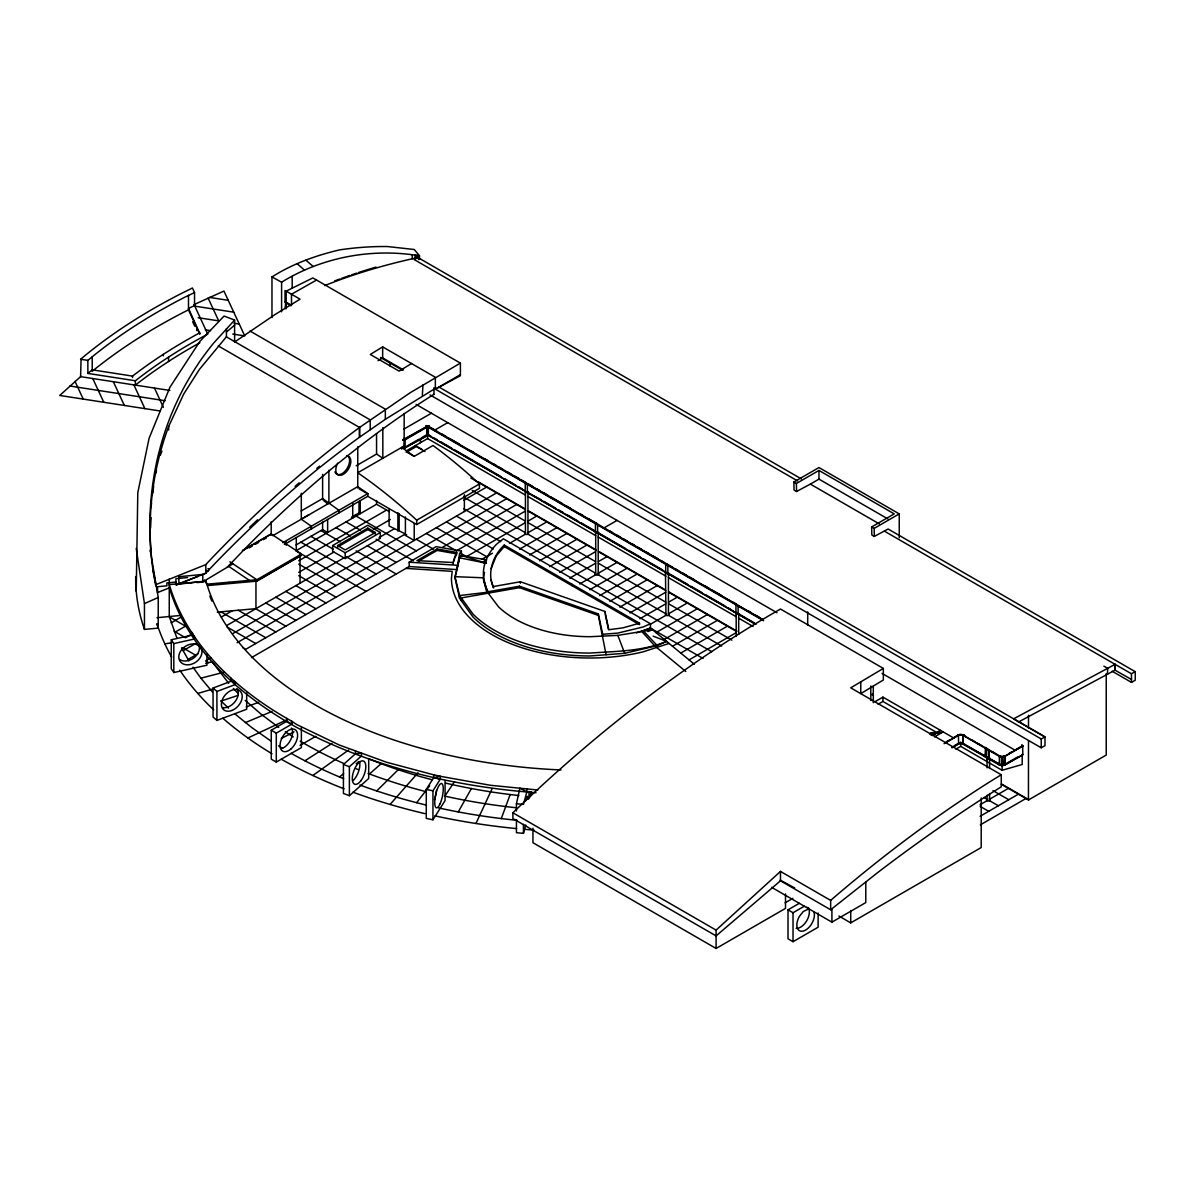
<?xml version="1.0" encoding="UTF-8"?>
<svg xmlns="http://www.w3.org/2000/svg" width="1195" height="1195" viewBox="0 0 1195 1195"><rect width="100%" height="100%" fill="white"/><g stroke="black" fill="none" stroke-linecap="round" stroke-linejoin="round"><path stroke-width="1.5" d="M411.513 363.534L399.145 371.122L370.301 354.467L382.654 346.879L435.353 377.291L435.353 389.152L460.389 375.708L460.389 363.101L410.318 392.647L359.531 427.466L359.531 437.221A827.463 477.746 -60 0 0 209.379 569.343L207.601 571.12L206.496 570.403L207.751 571.105M271.967 317.631L271.967 276.941L281.602 282.199C321.395 257.642 369.778 248.321 415.935 255.252L415.935 258.015L417.936 257.537L801.412 478.941M807.701 624.91L807.715 611.915M986.726 748.847L986.607 757.705A1.778 1.031 0 0 0 987.055 758.691L987.428 758.855A1.778 1.031 0 0 0 988.773 758.944L989.072 750.191L989.072 758.885M1001.216 784.249L1028.447 799.963L1028.492 741.019M1028.492 728.128L1028.507 715.237M1106.226 673.487L1106.226 755.061L1028.447 799.963M1022.218 754.329L1022.188 764.486L1002.127 770.282L988.325 762.32M149.868 532.298L150.122 523.993M435.353 389.152L460.389 374.692M136.23 591.226L137.798 492.669L149.106 438.251L169.899 387.285L199.744 341.546L224.048 316.063L234.593 320.066L234.593 341.725M285.127 308.429L285.739 302.305M390.093 366.028L390.182 363.086M433.919 394.484L434.099 387.613L435.353 388.345L385.328 419.311L359.531 437.221L359.531 427.481A865.867 499.913 -60 0 0 209.454 560.664L205.794 564.623L155.843 584.639L152.572 567.281C146.432 519.885 151.929 471.188 168.689 426.391L183.791 393.887L199.46 369.345L226.423 336.796L226.438 328.625M1107.481 674.219L1107.66 668.319L1103.896 666.153M430.066 394.947L1041.233 747.801L1044.998 745.635L1044.998 736.942L1013.629 718.837L1115.174 664.286L1115.01 670.171L1131.486 679.492M285.978 308.922L286.158 303.022L286.158 308.325M415.038 258.18L415.128 255.147M150.555 528.13L151.063 517.554M150.286 518.018L150.122 524.187M242.66 550.522L271.28 534.001L301.379 554.032L256.865 579.739L256.791 581.129L207.631 585.565L204.539 580.232L202.448 582.084L196.876 582.592M229.903 561.784L256.865 579.739L256.791 581.129L255.237 580.232L257.209 580.65M271.28 534.001L271.19 535.166L271.19 521.886M217.296 612.139L255.954 608.658L255.954 580.172L256.791 581.129L301.304 555.436L301.379 554.032M151.078 506.59L151.541 503.095M963.753 734.626L962.707 735.747L963.842 734.671M1000.155 755.628L999.11 756.764L1000.245 755.673M153.632 486.29L152.751 493.386M647.824 631.602L652.47 629.75L617.815 635.381L590.509 636.681A106.445 61.453 0 0 1 498.464 606.776L487.5 592.257L483.392 577.797L484.528 572.345M409.183 566.535L456.938 569.597L459.582 553.643L461.389 551.119L436.1 546.653L409.183 562.188L409.183 566.535L251.503 657.608M653.142 636.128L666.601 641.386L657.235 645.539L624.716 653.321L589.822 655.965A134.826 77.839 0 0 1 473.056 617.053L459.582 598.277L454.996 578.126L459.582 557.811L461.389 555.466L461.389 551.119M516.434 803.742L519.9 788.207L526.89 791.807L523.44 804.369L516.434 803.742L516.434 810.972M530.401 796.692L531.207 791.777M516.434 820.024L516.434 832.706L523.44 833.348L525.755 824.923M529.863 796.632L531.207 791.777M155.768 473.235L156.545 470.501M426.227 425.569C426.271 426.734 427.646 428.198 428.975 425.569M957.658 734.626L958.704 735.747L957.568 734.671M1004.084 755.628L1005.129 756.764L1003.994 755.673M403.238 439.7C404.373 440.029 404.612 437.908 403.029 440.163M404.881 439.924L403.865 438.475L404.881 439.924L427.078 427.078L426.152 425.614M501.288 818.575L510.145 794.526M168.674 426.436L168.674 429.991M160.294 455.28L161.922 451.232M491.145 568.596L496.209 556.034L504.215 546.548L504.215 545.099L639.489 623.207L639.489 624.656L504.215 546.548M475.954 823.474L492.116 788.655M456.714 552.434L456.52 552.837A138.142 79.751 0 0 0 453.054 562.516L416.921 560.634L437.101 548.968L456.714 552.434L456.52 554.286A138.142 79.751 0 0 0 454.981 557.886M458.253 811.913L471.413 788.536M429.05 425.614L428.064 427.063L763.59 620.758M483.243 562.8L485.2 559.663L486.425 563.248L461.389 555.466L459.582 557.99M445.078 780.619L445.078 800.545L432.948 819.785L426.271 818.396L426.271 789.417L433.665 777.706L433.665 774.808L386.478 762.231L339.38 745.053L296.584 724.484L291.804 721.257L291.804 724.155L276.284 733.118L271.265 730.22L271.265 759.183L276.284 762.081L301.379 747.592L301.379 727.68M432.948 819.785L432.948 790.821L440.283 779.185L440.283 776.287L433.665 774.808M428.348 425.764L428.348 427.138M444.869 796.139L454.533 781.605M403.94 438.759L402.909 439.805L404.254 440.283M403.342 440.238L404.044 438.714M596.947 532.014L595.23 531.745A1.778 1.031 0 0 0 597.41 533L598.202 532.731A1.778 1.031 0 0 0 598.65 532.268M649.99 624.507L665.944 615.291L665.481 572.3A1.778 1.031 0 0 0 667.646 573.555L668.438 573.286A1.778 1.031 0 0 0 668.722 573.077M416.637 802.696L429.632 785.847M504.215 545.099C492.803 555.645 486.679 573.361 493.595 587.94L491.07 580.053M390.078 804.444L417.996 772.821M208.274 568.626L209.379 569.343L205.794 573.212L202.791 574.496M234.593 320.066L213.696 343.01A453.816 305.935 -10.2 0 0 199.565 361.756L195.233 368.374A459.119 317.975 -12.8 0 0 183.358 388.599L179.773 395.664A463.974 329.372 -15.5 0 0 170.228 417.174L167.434 424.584A467.633 339.485 -18.3 0 0 160.294 447.169L158.308 454.802A468.395 346.983 -21.2 0 0 152.482 485.977L151.541 493.953A465.841 351.42 -24.4 0 0 149.972 517.808L149.868 525.68A459.313 352.137 -27.6 0 0 151.526 557.632L158.218 597.5L158.218 628.107L144.446 629.406A454.145 262.198 0 0 1 135.677 576.558M227.095 567.386L244.228 549.521A851.348 491.518 -60 0 1 433.919 394.32M359.934 785.025L362.683 786.041A425.764 245.811 0 0 0 376.679 790.926L398.219 769.729A377.381 217.878 0 0 0 415.86 775.241L416.084 775.316A383.192 221.224 0 0 0 432.007 779.723M226.378 336.841L370.211 419.893L370.211 429.797M785.503 893.89L785.503 908.379L716.089 948.457L716.089 930.113L780.484 871.424L830.659 900.403L830.659 909.768L780.484 880.805L780.484 871.424M343.428 764.501L355.453 753.806L361.443 753.104L361.443 756.002L349.388 766.727L349.388 795.691L343.428 793.465L343.428 764.501L349.388 766.727M369.524 773.972L381.115 763.665M349.388 795.691L368.702 778.513L368.702 758.601M830.659 900.403L832.497 898.789A1172.026 676.669 -60 0 1 989.116 782.247L1001.261 774.748L850.735 687.842L883.344 668.423L780.484 609.032A1172.026 676.669 -60 0 0 512.879 812.779L512.879 818.575L716.089 935.894L780.484 880.805M169.869 390.451L80.588 376.649L81.096 358.814A617.352 356.424 0 0 1 179.892 294.239L192.425 287.995L194.546 292.581L194.546 305.621L207.766 334.107A564.174 325.727 0 0 0 135.364 380.772L87.862 373.423L87.862 360.382L95.466 354.168A610.257 352.331 0 0 1 184.598 297.301L194.546 292.581M81.096 376.201L59.75 395.455L160.339 411.02M226.438 332.076L234.593 325.189M830.659 909.768L877.548 872.679A1490.748 860.684 -60 0 1 989.146 794.406L1001.261 786.818L1001.261 774.748M87.862 373.423L92.224 369.852L132.54 376.096L134.975 374.229A571.27 329.82 0 0 1 199.505 332.957M339.485 776.959L343.652 773.643M356.17 763.71L358.948 761.499M728.113 607.747L735.732 612.856A1.778 1.031 0 0 0 737.898 614.111L738.689 613.842A1.778 1.031 0 0 0 738.973 613.632M234.937 341.785L275.029 314.539L300.064 299.183L286.188 291.147L286.188 302.201M281.273 759.198L281.228 759.183A439.581 253.788 0 0 0 312.821 775.48L348.641 750.042M304.919 760.797L331.986 743.454M271.967 276.941C292.536 263.826 316.003 255.416 339.664 249.874A361.219 256.088 -44.7 0 1 387.419 246.543L414.277 249.501L419.46 255.715L419.46 259.405M378.023 360.681L382.654 357.932L382.669 346.879M311.342 528.877L311.342 526.233L301.304 519.227L309.042 514.672M242.406 550.626L271.19 533.956M403.985 429.05L431.395 413.216M356.185 465.811L376.559 454.04L376.559 433.68M755.882 624.253L428.333 435.144L404.582 448.005L404.582 439.327L427.407 426.466M357.753 472.772L404.164 445.974M402.909 447.049L404.164 447.766L418.982 439.207M421.895 437.534L427.601 434.233L430.812 436.085M435.324 429.782L447.692 422.642M404.582 448.005L427.87 434.995M301.155 510.967L322.62 498.569L338.932 510.295L338.932 512.954M406.36 450.844L427.601 438.58L525.441 495.074M406.27 452.352L416.308 446.557L424.912 451.516M249.143 547.893L252.294 546.07M255.446 544.248L258.598 542.44M263.318 539.707L266.47 537.884M272.774 535.689L357.753 486.634L367.791 493.64L367.791 496.298L284.395 544.442M406.36 451.829L414.202 456.356L433.008 445.496L438.311 449.439A429.737 248.112 60 0 1 479.434 483.975L479.434 488.322L416.711 524.53L367.791 496.298M202.448 582.084L232.965 563.816M282.812 542.694L367.791 493.64M296.076 544.935L322.62 529.609L327.639 532.507L327.639 519.466M360.263 500.765L360.263 513.671L359.008 512.954L351.479 517.301L352.734 518.018L352.734 503.274M171.154 622.849L181.565 616.844M389.451 511.714L376.559 504.26L295.882 550.835L366.133 591.391M301.304 555.197L256.791 580.889L255.252 579.874M174.589 632.454L185.494 626.165M298.75 560.769L386.582 510.056M332.658 545.547L367.791 525.262L380.324 532.507L380.324 538.303L345.206 558.573L332.658 551.328L332.658 545.547L345.206 552.777L380.324 532.507M337.617 545.547L367.791 528.115L375.379 532.507L375.379 533.956L367.791 529.564L337.617 546.996L337.617 545.547L345.206 549.924L375.379 532.507M192.664 633.604L185.494 637.742L174.082 631.154M221.329 617.053L232.174 610.794M298.75 572.36L333.913 552.06M373.318 529.31L390.332 519.481M183.059 650.737L195.532 643.537L198.4 645.195M227.065 625.329L343.951 557.856M394.126 528.877L379.069 537.571L380.324 538.303M389.107 509.219L389.107 525.979L405.419 533.956L232.801 633.604M416.711 524.53L416.711 520.198L479.434 483.975M188.033 659.461L198.4 653.471M463.615 500.346L486.559 487.112M405.419 516.972L405.419 535.405L406.673 534.673M211.306 657.608L205.57 660.925L208.542 662.642M237.103 642.716L496.597 492.908M506.62 498.688L245.707 649.333L242.839 647.675M418.474 561.187L437.101 550.417L456.714 553.882M442.12 547.534L516.658 504.484M456.445 550.835L525.262 511.116M466.842 556.422L525.262 522.693M528.13 521.05L536.734 516.076M482.212 559.14L492.43 553.24M509.488 543.396L525.441 534.18L525.441 492.176M527.951 532.731L546.772 521.871M519.526 549.192L556.795 527.667M529.564 554.973L566.833 533.463M539.602 560.769L576.871 539.259M604.476 527.652L617.038 520.408M549.64 566.564L586.909 545.039M271.265 730.22L286.785 721.257L291.804 724.155M559.663 572.36L595.513 551.672M569.701 578.156L595.513 563.263M598.381 561.605L606.985 556.631M300.079 745.411L315.853 736.299M579.739 583.952L595.693 574.735A1.778 1.031 0 0 0 598.202 574.735L665.944 613.842M617.008 562.427L598.202 573.286A1.778 1.031 0 0 1 598.202 574.735L598.202 532.731L625.612 548.565M589.777 589.747L627.046 568.222M793.868 482.033L796.378 483.482L818.963 470.442L818.963 479.135L810.359 484.109L796.572 491.503L794.063 490.069L793.868 482.033L818.963 467.544L899.237 513.895L899.237 537.795M599.815 595.543L637.084 574.018M609.853 601.324L647.122 579.814M619.876 607.12L657.16 585.61M629.914 612.915L665.764 592.227M639.952 618.711L665.764 603.819M668.617 602.16L677.221 597.186M668.438 613.842L687.259 602.982M655.98 632.633L697.297 608.778M664.241 639.444L707.335 614.574M1112.097 671.202L1131.486 682.39L1135.25 680.224L1135.25 671.68L888.124 529.012L874.337 536.406L871.827 534.972L871.648 526.935L894.233 513.895L818.963 470.442M871.648 526.935L874.157 528.384L899.237 513.895M672.516 646.256L717.373 620.369M680.791 653.067L727.396 626.165M689.052 659.894L736.03 632.767M874.904 701.764L882.941 697.133L954.327 738.346M878.116 704.258L882.941 701.465L937.776 733.132M930.054 734.268L933.116 732.49L935.625 733.939L935.625 732.191L936.88 732.908L932.279 735.567M931.024 734.85L935.625 732.191M931.995 735.433L940.644 730.444M934.505 736.882L943.154 731.893M946.888 741.557L950.115 739.69M953.356 737.823L958.196 735.03M945.469 742.618L958.405 735.149A3.256 1.882 0 0 1 963.006 735.149L1001.126 756.734L1005.025 756.301L1022.845 746.009L1004.831 756.166L1004.831 764.86L1002.127 765.502L963.006 743.843A3.256 1.882 0 0 0 958.405 743.843L951.937 747.577M944.065 743.678L958.614 735.269A2.958 1.703 0 0 1 962.797 735.269L999.244 756.315L1004.188 756.659M954.312 745.725L959.107 742.946M952.146 747.697L958.614 743.962A2.958 1.703 0 0 1 962.797 743.962L999.244 764.994L1002.127 765.666L1005.025 764.979L1022.845 754.702L1022.636 745.889M955.91 749.145L960.705 746.367L987.055 761.588M1002.65 756.943L1002.993 765.442M1009.073 753.462L1012.045 751.76M1015.018 750.042L1022.427 745.755M1001.634 756.779L1002.127 765.935L1017.408 757.107M1004.831 764.86L1022.845 754.702M785.115 902.808L792.838 898.356M818.112 913.04L818.112 927.215L793.032 941.69L788.013 938.792L788.013 909.828L799.306 903.315M788.013 909.828L793.032 912.726L804.325 906.213M980.064 804.728L987.055 800.695L987.055 795.213M989.565 799.246L1008.386 788.386M980.109 816.29L1018.409 794.167M980.363 824.834L1025.937 798.514M771.701 887.377L831.914 922.137L865.792 902.583L865.792 881.805M838.875 916.012L850.735 922.869L981.2 847.539L981.2 797.961M316.541 280.048L291.49 294.239L291.505 305.278L285.022 301.528L285.022 290.49M286.188 291.147L312.851 277.927L460.389 363.101M417.936 257.537L414.172 259.569L797.633 480.958M1018.319 722.109L1115.174 670.081L1115.174 664.286M1135.25 671.68L1131.486 673.696L1131.486 682.39M434.099 388.435L1041.233 738.958L1044.998 736.942L439.118 387.135M199.505 332.957L188.496 308.4L194.546 305.621M281.318 738.495L293.97 731.923M188.496 295.359L188.496 309.849L184.598 311.79A610.257 352.331 0 0 0 95.466 368.643L92.224 371.301L92.224 356.827M193.889 304.68L223.943 291.057L244.766 335.929L232.771 334.077M247.918 737.972L287.054 719.674M650.453 623.73L643.239 626.942L617.815 633.081L602.683 634.276L598.351 613.946L519.437 586.207L488.247 591.719L487.5 590.718A106.445 61.453 0 0 1 496.388 544.352L503.364 538.811L650.453 623.73L650.453 628.077L694.28 664.196M703.033 658.445L650.453 628.077L636.457 632.917M426.66 426.331L428.333 426.451L428.333 435.144M528.414 491.713A1.778 1.031 0 0 1 527.951 492.176L527.159 492.445A1.778 1.031 0 0 1 524.978 491.19L540.857 499.63M990.028 758.227A1.778 1.031 0 0 1 989.565 758.691L988.773 758.944M144.446 629.406L144.446 603.58L158.218 597.5M245.363 722.616L271.982 711.443M157.561 592.586L169.57 587.761M176.442 584.997L205.794 573.212L205.794 564.623M178.623 583.832L197.817 576.408M177.517 584.25L202.791 581.412L202.791 574.422L178.892 576.722L178.906 583.728L175.919 584.863L175.919 578.679L187.51 577.573M666.601 641.386C642.312 651.499 615.619 651.245 589.822 653.067A134.826 77.839 0 0 1 473.056 614.155L459.582 595.558L454.996 576.677L459.582 557.811L486.425 563.248M669.081 643.433L642.776 651.932A138.366 79.886 0 0 1 451.441 578.126L452.218 571.359L405.971 568.387M213.054 688.021L231.218 681.21L235.31 681.658L235.31 684.556L216.922 691.457L213.054 688.021L213.054 716.985L216.922 720.421L246.678 709.262L246.678 692.966M246.185 706.962L258.703 702.272M650.453 628.077L643.239 630.781L657.235 645.539M221.105 701.047L237.865 695.46M197.832 693.444L213.905 688.708M639.489 623.207L623.192 627.808L608.823 629.75L604.939 611.467L520.422 581.756L493.595 586.506M426.869 427.123L426.824 425.764M192.992 667.198L200.909 678.177L223.868 672.232M417.115 256.298L418.549 255.596L415.935 255.252M418.28 256.014L419.46 255.715L418.28 255.566M171.273 639.758L191.932 635.172L191.932 632.274L194.397 639.026L173.813 643.582L171.273 639.758L171.273 668.722L173.813 672.546L206.944 665.212L206.944 654.352M205.66 663.285L212.217 661.836L228.663 683.286M324.637 285.62A440.447 245.259 1.7 0 1 412.215 258.792L417.115 257.717L417.115 255.401M606.104 654.74L598.351 615.395L519.437 587.656L461.389 597.903L461.389 600.801M158.218 628.107L156.963 623.7A439.954 254.012 0 0 0 162.475 638.503L164.85 643.866L171.707 642.805M487.5 592.257L459.582 595.558L459.582 598.277M157.038 617.695L181.207 615.38M175.919 582.07L166.897 582.906L166.897 585.804L157.561 586.73L157.561 592.526M191.305 583.1L187.585 582.951M213.352 584.011L216.997 583.683M226.109 582.861L229.739 582.533M207.631 584.116L256.865 579.739M427.257 426.137L428.542 426.331M404.254 439.431L403.118 439.924L404.373 439.924M483.392 577.797L454.996 576.677L454.996 578.126M409.183 562.188L456.938 565.25M427.601 426.451L762.007 619.339M523.574 829.24L527.07 829.539A439.954 254.012 0 0 0 534.06 830.092M537.81 790L490.219 785.249L440.283 776.287L433.665 777.706L440.283 779.185M536.002 792.703C453.01 786.609 370.36 766.533 296.584 727.382C240.897 696.132 188.063 650.678 169.257 587.492L169.287 587.552M209.483 297.406L228.245 300.318M194.337 306.084L233.757 312.179M198.131 317.691L218.7 320.872L208.094 298.033M234.115 323.262L239.269 324.054M205.361 329.835L210.499 330.627M80.573 359.262L87.862 360.382M69.878 386.015L165.104 400.743M461.389 555.466L486.798 559.947M426.271 789.417L432.948 790.821M434.875 815.871L438.192 816.573A439.954 254.012 0 0 0 475.207 823.37L478.612 823.893A439.954 254.012 0 0 0 516.598 828.598M438.625 807.925L441.687 808.582A425.764 245.811 0 0 0 457.117 811.704L460.224 812.286A425.764 245.811 0 0 0 479.046 815.483L482.212 815.961A425.764 245.811 0 0 0 517.345 820.353M444.465 796.049L447.244 796.662A404.478 233.518 0 0 0 464.018 800.067L466.842 800.605A404.478 233.518 0 0 0 483.9 803.503L486.768 803.951A404.478 233.518 0 0 0 504.066 806.341L506.964 806.7A404.478 233.518 0 0 0 515.687 807.701M985.621 748.877L985.621 747.487L986.443 747.712M398.219 769.729L397.995 769.64A383.192 221.224 0 0 1 382.923 764.337L380.443 763.411A383.192 221.224 0 0 1 368.284 758.646M352.913 792.166L355.901 793.256A439.954 254.012 0 0 0 389.675 804.325L392.826 805.251A439.954 254.012 0 0 0 425.002 813.646M368.105 773.449L370.584 774.375A404.478 233.518 0 0 0 385.746 779.752L388.315 780.604A404.478 233.518 0 0 0 403.925 785.533L406.569 786.31A404.478 233.518 0 0 0 425.3 791.463M427.959 435.189L755.613 624.343M780.245 880.118L794.72 887.975M291.072 753.283L293.417 754.598A425.764 245.811 0 0 0 302.947 759.766L305.367 761.036A425.764 245.811 0 0 0 320.26 768.4L322.799 769.595A425.764 245.811 0 0 0 338.364 776.496L341.008 777.601A425.764 245.811 0 0 0 343.667 778.692M731.863 640.132L668.617 603.819M711.787 651.723L463.615 508.622M818.963 479.135L887.825 518.884M810.359 484.109L879.221 523.858M1131.486 673.801L884.36 531.133M382.206 357.649L403.492 369.957M285.306 302.529L290.983 305.8M380.503 357.499L402.371 370.121M422.343 395.321L422.985 384.88M416.144 404.418L777.004 612.751M882.015 673.382L1014.167 749.683M1001.589 756.943L1001.246 765.442L991.028 759.542M430.155 427.257L436.593 430.992M441.433 433.785L446.273 436.578M449.499 438.431L459.179 444.017M470.471 450.545L473.698 452.412M484.991 458.925L488.217 460.792M493.057 463.585L496.284 465.438M499.51 467.305L502.736 469.172M507.576 471.965L510.803 473.817M514.029 475.685L518.869 478.478M522.095 480.345L525.307 482.212L525.188 491.07M528.534 484.065L533.373 486.858M536.6 488.725L539.826 490.592M543.053 492.445L547.893 495.238M551.119 497.105L562.412 503.618M565.638 505.485L570.478 508.278M580.158 513.865L583.384 515.732M588.224 518.525L597.903 524.112M609.196 530.625L612.408 532.492M617.247 535.285L620.474 537.153M623.7 539.005L626.927 540.872M631.767 543.665L634.993 545.532M638.22 547.4L641.446 549.252M646.286 552.045L649.512 553.912M652.739 555.78L657.579 558.573M660.805 560.425L664.032 562.292M667.258 564.159L672.098 566.953M675.324 568.805L678.551 570.672M681.777 572.539L686.617 575.333M689.844 577.185L694.683 579.993M704.348 585.58L709.188 588.373M712.414 590.225L722.094 595.812M733.386 602.34L736.613 604.192M747.906 610.72L751.132 612.587M755.972 615.38L759.198 617.232M966.441 736.897L963.215 735.03A3.555 2.046 0 0 0 958.943 734.701M971.296 739.69L974.522 741.557M977.749 743.409L982.589 746.203M985.815 748.07L988.877 749.848M991.94 751.61L995.017 753.388M429.946 427.377L597.619 524.187L597.619 532.88M599.188 525.098L667.856 564.742L667.856 573.436M669.439 565.653L735.941 604.043L735.941 612.736M762.261 619.249L738.107 605.297L738.107 613.991M250.054 331.06L385.328 409.168L385.328 419.311M434.009 437.938L437.221 439.79M440.432 441.642L451.665 448.125M454.862 449.977L501.377 476.835M504.589 478.687L515.822 485.17M519.033 487.022L522.23 488.874M544.083 501.482L555.376 508.009M558.588 509.862L563.428 512.67M566.654 514.522L577.947 521.05M581.173 522.902L594.079 530.356M628.839 550.432L640.132 556.945M643.358 558.812L662.717 569.985M687.797 584.46L668.438 573.286L668.438 615.291L721.675 646.032M691.024 586.327L702.316 592.839M705.543 594.707L724.887 605.88M754.628 623.043L738.689 613.842L738.689 634.336M962.259 742.917L987.787 757.66M940.644 733.342L938.135 731.893L938.135 733.64M527.951 496.522L595.693 535.629M598.202 537.078L665.944 576.184M668.438 577.633L736.18 616.739M738.689 618.188L753.029 626.479M933.116 734.238L930.606 732.789L930.606 734.552M415.277 445.496L421.745 449.23M478.329 481.899L525.202 508.965M528.429 510.833L596.335 550.029M599.561 551.896L664.226 589.225M669.066 592.018L736.957 631.214M1001.948 784.204L1028.85 799.739M470.785 478L525.262 509.458M528.13 511.116L595.513 550.014M598.381 551.672L665.764 590.569M668.617 592.227L736 631.124M403.537 439.446L426.869 426.451L426.869 435.144M993 790.627L1008.774 799.739M472.219 490.413L525.262 521.05M528.13 522.693L595.513 561.605M598.381 563.263L665.764 602.16M218.282 345.923L359.531 427.466M463.615 497.045L525.441 532.731M984.127 797.558L987.055 799.246M998.348 805.759L989.565 800.695L989.565 793.525M980.109 806.356L988.713 811.33M456.445 516.076L500.645 541.604M446.407 521.871L493.326 548.953M436.384 527.667L486.559 556.631M359.187 488.919L367.791 493.879M426.346 533.463L455.011 550.014M461.121 553.539L465.811 556.243M416.308 539.259L433.516 549.192M405.419 535.405L414.202 540.469L414.202 523.709M354.84 515.359L416.308 550.835M346.057 521.871L360.487 530.207M376.171 539.259L413.44 560.769M336.019 527.667L350.449 535.987M367.388 545.771L396.232 562.427M320.977 530.565L340.411 541.783M356.095 550.835L396.232 574.018M310.939 536.361L333.3 549.267M346.057 556.631L376.171 574.018M300.901 542.157L366.133 579.814M301.304 555.436L300.05 554.719L300.05 583.205M298.75 564.085L336.019 585.61M298.75 575.676L336.019 597.186M295.882 585.61L325.996 602.982M285.844 591.391L315.958 608.778M275.821 597.186L305.92 614.574M806.715 907.259L809.224 908.708L803.354 911.456L799.41 916.356A12.413 7.17 -60 0 0 803.354 931.039A12.413 7.17 -60 0 0 814.109 912.427M208.214 568.671L209.379 569.343M265.783 602.982L295.882 620.369M255.596 608.688L285.844 626.165M204.539 580.397L206.078 581.278A388.509 224.301 0 0 0 561.023 769.953M238.223 610.257L275.821 631.961M220.866 611.825L265.783 637.742M227.065 626.987L255.745 643.537M512.879 812.779L716.089 930.113M169.376 616.844L188.362 627.823M716.089 948.457L532.955 842.714L532.955 828.21M182.476 647.585L195.532 655.129M206.078 582.159L206.078 581.278L169.257 584.594C187.63 645.644 237.551 691.054 291.804 721.257M300.244 741.169L303.814 743.26A404.478 233.518 0 0 0 318.856 751.506L321.067 752.656A404.478 233.518 0 0 0 334.615 759.303L336.915 760.379A404.478 233.518 0 0 0 343.921 763.545M282.588 748.309L278.54 745.844M293.238 736.912L285.306 731.833M270.623 740.81L251.936 727.695L234.713 713.744M376.559 454.04L382.833 458.282L382.833 427.616M228.648 566.31L249.397 580.397M357.529 472.608L363.564 476.835A429.737 248.112 60 0 1 416.711 520.198M278.704 727.367L261.108 714.207L245.169 700.36M414.202 456.356L401.654 447.423L401.654 449.111M323.875 500.765L327.639 503.752L328.894 503.289L328.894 470.292M685.796 671.485L654.965 646.077L641.476 631.094M305.92 260.181L313.165 266.485M297.107 263.692L304.516 270.145M222.823 718.21L224.003 719.256A439.954 254.012 0 0 0 246.708 737.121L252.787 741.408A439.954 254.012 0 0 0 272.012 753.776M228.484 708.157L220.926 700.867M238.268 693.623L233.354 688.484M212.426 691.935L200.909 678.177M179.773 670.186L183.358 675.339A439.954 254.012 0 0 0 195.233 690.471L199.565 695.415A439.954 254.012 0 0 0 213.696 709.905M188.87 660.835L181.565 647.914M188.496 309.849L199.819 334.241L199.819 332.793M192.664 321.724L194.725 326.175M154.454 388.076L163.401 407.361M133.885 384.895L144.909 408.63M113.331 381.713L124.355 405.449M92.762 378.531L103.786 402.267M75.031 381.429L83.217 399.085M617.815 635.381L624.716 653.321M176.92 638.085L169.257 616.456L169.257 578.858M483.392 579.336L486.589 591.57M605.297 614.588L608.479 629.541M152.736 569.417L155.843 585.938M136.23 548.49L144.446 603.58M150.48 548.908L150.899 554.316M150.197 550.492L150.286 552.03M874.157 528.384L874.337 536.406M796.378 483.482L796.572 491.503M418.549 255.596L418.594 259.614M1041.233 738.958L1041.233 747.801M1005.025 756.301L1005.025 764.979M1002.605 756.779L1002.65 765.636M1002.127 765.935L1002.127 770.282M999.438 756.181L999.244 764.994M989.565 758.691L989.565 768.415M988.773 750.266L988.773 758.959M987.055 767.817L987.055 757.242A1.778 1.031 0 0 1 987.847 756.973M963.006 735.149L963.006 743.843M962.797 735.269L962.797 743.962M960.705 742.035L960.705 746.367M958.405 735.149L958.614 743.962M939.389 729.712L939.389 732.61M883.344 668.423L883.344 680L860.773 693.608L860.773 681.658M882.941 697.133L882.941 701.465M873.306 686.035L873.306 702.69M870.797 685.945L870.797 700.494M850.735 910.47L850.735 922.869M831.914 908.738L831.914 922.137M793.032 912.726L793.032 941.69M736.18 612.393L736.18 636.472M665.69 563.487L665.69 572.181M604.939 611.467L604.939 612.915M602.683 634.276L602.683 635.725M598.351 613.946L598.351 615.395M595.693 531.282L595.693 574.735A1.778 1.031 0 0 1 595.693 573.286L527.951 534.18L527.951 492.176M595.439 522.932L595.439 531.626M571.852 584.161L571.852 585.61M528.997 791.389L528.997 798.633M527.368 483.631L527.368 492.325M526.89 788.909L526.89 791.807M523.44 824.296L523.44 833.348M520.422 581.756L520.422 583.205M519.437 586.207L519.437 587.656M488.247 591.719L488.247 593.168M464.377 494.745L464.377 511.505M437.101 548.968L437.101 550.417M428.124 426.57L428.124 435.264M427.601 434.233L427.601 438.58M427.078 426.57L427.078 435.264M420.476 438.356L420.476 442.703M412.215 254.759L412.215 258.792M404.791 439.446L404.791 448.125M404.164 413.425L404.164 447.766M399.145 513.745L399.145 530.326M397.89 512.625L397.89 531.058M376.559 500.541L376.559 504.26M367.791 528.115L367.791 529.564M359.008 501.885L359.008 512.954M357.753 446.825L357.753 488.083M355.453 750.923L355.453 753.806M345.206 552.777L345.206 558.573M322.62 474.4L322.62 499.764M322.62 522.155L322.62 529.609M301.304 493.251L301.304 519.227M296.285 537.571L296.285 550.611M292.177 276.403L292.177 287.98M291.61 721.377L291.61 724.275M286.785 718.359L286.785 721.257M286.247 541.499L286.247 545.234M285.306 301.723L285.306 302.664M281.602 282.199L281.602 311.79M276.284 733.118L276.284 762.081M231.218 678.312L231.218 681.21M216.922 691.457L216.922 720.421M196.787 327.729L196.787 330.627M194.397 636.128L194.397 639.026M173.813 643.582L173.813 672.546M168.57 357.111L168.57 361.458M163.267 354.392L163.267 355.841M135.364 380.772L135.364 385.119A564.174 325.727 0 0 1 199.849 342.756M132.54 376.096L132.54 377.545M334.66 280.93A468.455 260.854 1.7 0 1 339.664 279.062M341.352 278.45A468.455 260.854 1.7 0 1 349.821 275.447M351.539 274.865A468.455 260.854 1.7 0 1 356.707 273.132M358.425 272.565A468.455 260.854 1.7 0 1 375.992 267.097M990.028 799.709A1.778 1.031 0 0 1 988.773 800.964A1.778 1.031 0 0 1 986.592 800.232A1.778 1.031 0 0 1 987.847 798.977M211.873 601.1A388.509 224.301 0 0 1 209.887 596.051M426.466 805.131A425.764 245.811 0 0 1 417.458 802.906L414.471 802.129A425.764 245.811 0 0 1 396.785 797.229L396.531 797.155A419.311 242.092 0 0 1 376.933 791.015M344.055 788.805A439.954 254.012 0 0 1 312.821 775.48M171.692 657.145A439.954 254.012 0 0 1 164.85 643.866M358.276 769.61A404.478 233.518 0 0 1 355.856 768.624M249.68 527.249A836.56 482.989 -60 0 1 257.627 519.765M295.12 486.32A836.56 482.989 -60 0 1 299.183 482.885M316.824 468.335A836.56 482.989 -60 0 1 319.558 466.155M525.71 800.784A12.413 1.583 -84.8 0 1 528.1 799.276M359.635 761.962A12.413 5.527 -69.4 0 1 353.093 780.529M436.444 790.403A12.413 3.465 -78.1 0 1 434.472 799.694M291.416 727.994A12.413 7.17 -60 0 1 290.788 739.615A12.413 7.17 -60 0 1 281.542 748.563M236.954 688.469A12.413 8.499 -48.4 0 1 235.296 701.331A12.413 8.499 -48.4 0 1 222.718 707.649M200.416 647.107A12.413 9.47 -33.6 0 1 191.394 664.271A12.413 9.47 -33.6 0 1 179.489 653.336A12.413 9.47 -33.6 0 1 198.579 645.405M199.042 645.464A12.413 9.47 -33.6 0 1 193.635 658.072A12.413 9.47 -33.6 0 1 179.638 659.55M808.208 907.588A12.413 7.17 -60 0 1 806.804 920.628A12.413 7.17 -60 0 1 796.214 928.366M518.809 795.526A383.192 221.224 0 0 1 492.967 792.18L490.129 791.747A383.192 221.224 0 0 1 473.19 788.864L470.382 788.341A383.192 221.224 0 0 1 453.741 784.936L450.993 784.338A383.192 221.224 0 0 1 445.526 783.083M1003.89 756.36A3.555 2.046 0 0 1 1003.038 756.569M1002.127 756.644A3.555 2.046 0 0 1 999.618 756.032M527.578 532.567A1.778 1.031 0 0 1 528.235 533.971A1.778 1.031 0 0 1 525.815 534.344A1.778 1.031 0 0 1 525.158 532.94M668.722 614.066A1.778 1.031 0 0 1 668.08 615.455A1.778 1.031 0 0 1 665.66 615.081A1.778 1.031 0 0 1 666.302 613.692M453.054 563.965A138.142 79.751 0 0 1 453.383 562.74M453.727 561.53A138.142 79.751 0 0 1 454.533 559.096M346.669 455.922A10.65 6.139 -60 0 1 349.747 466.468A10.65 6.139 -60 0 1 338.857 475.222A10.65 6.139 -60 0 1 337.677 463.152M347.043 455.534A10.65 6.139 -60 0 1 346.236 469.755A10.65 6.139 -60 0 1 334.929 471.816M872.051 694.609C873.351 696.491 873.381 691.651 872.051 694.609M1021.919 745.038L1022.935 746.472L1021.919 745.038M985.591 748.189L985.382 757.003L985.591 748.189M440.104 803.727A12.413 3.465 -78.1 0 0 442.016 783.741A12.413 3.465 -78.1 0 0 434.905 799.56A12.413 3.465 -78.1 0 0 440.104 803.727M360.8 780.858A12.413 5.527 -69.4 0 0 363.833 761.2A12.413 5.527 -69.4 0 0 352.51 775.809A12.413 5.527 -69.4 0 0 360.8 780.858M291.102 748.832A12.413 7.17 -60 0 0 295.046 729.607A12.413 7.17 -60 0 0 280.347 742.633A12.413 7.17 -60 0 0 291.102 748.832M231.8 710.502A12.413 8.499 -48.4 0 0 240.822 691.905A12.413 8.499 -48.4 0 0 222.778 698.672A12.413 8.499 -48.4 0 0 231.8 710.502"/></g></svg>
